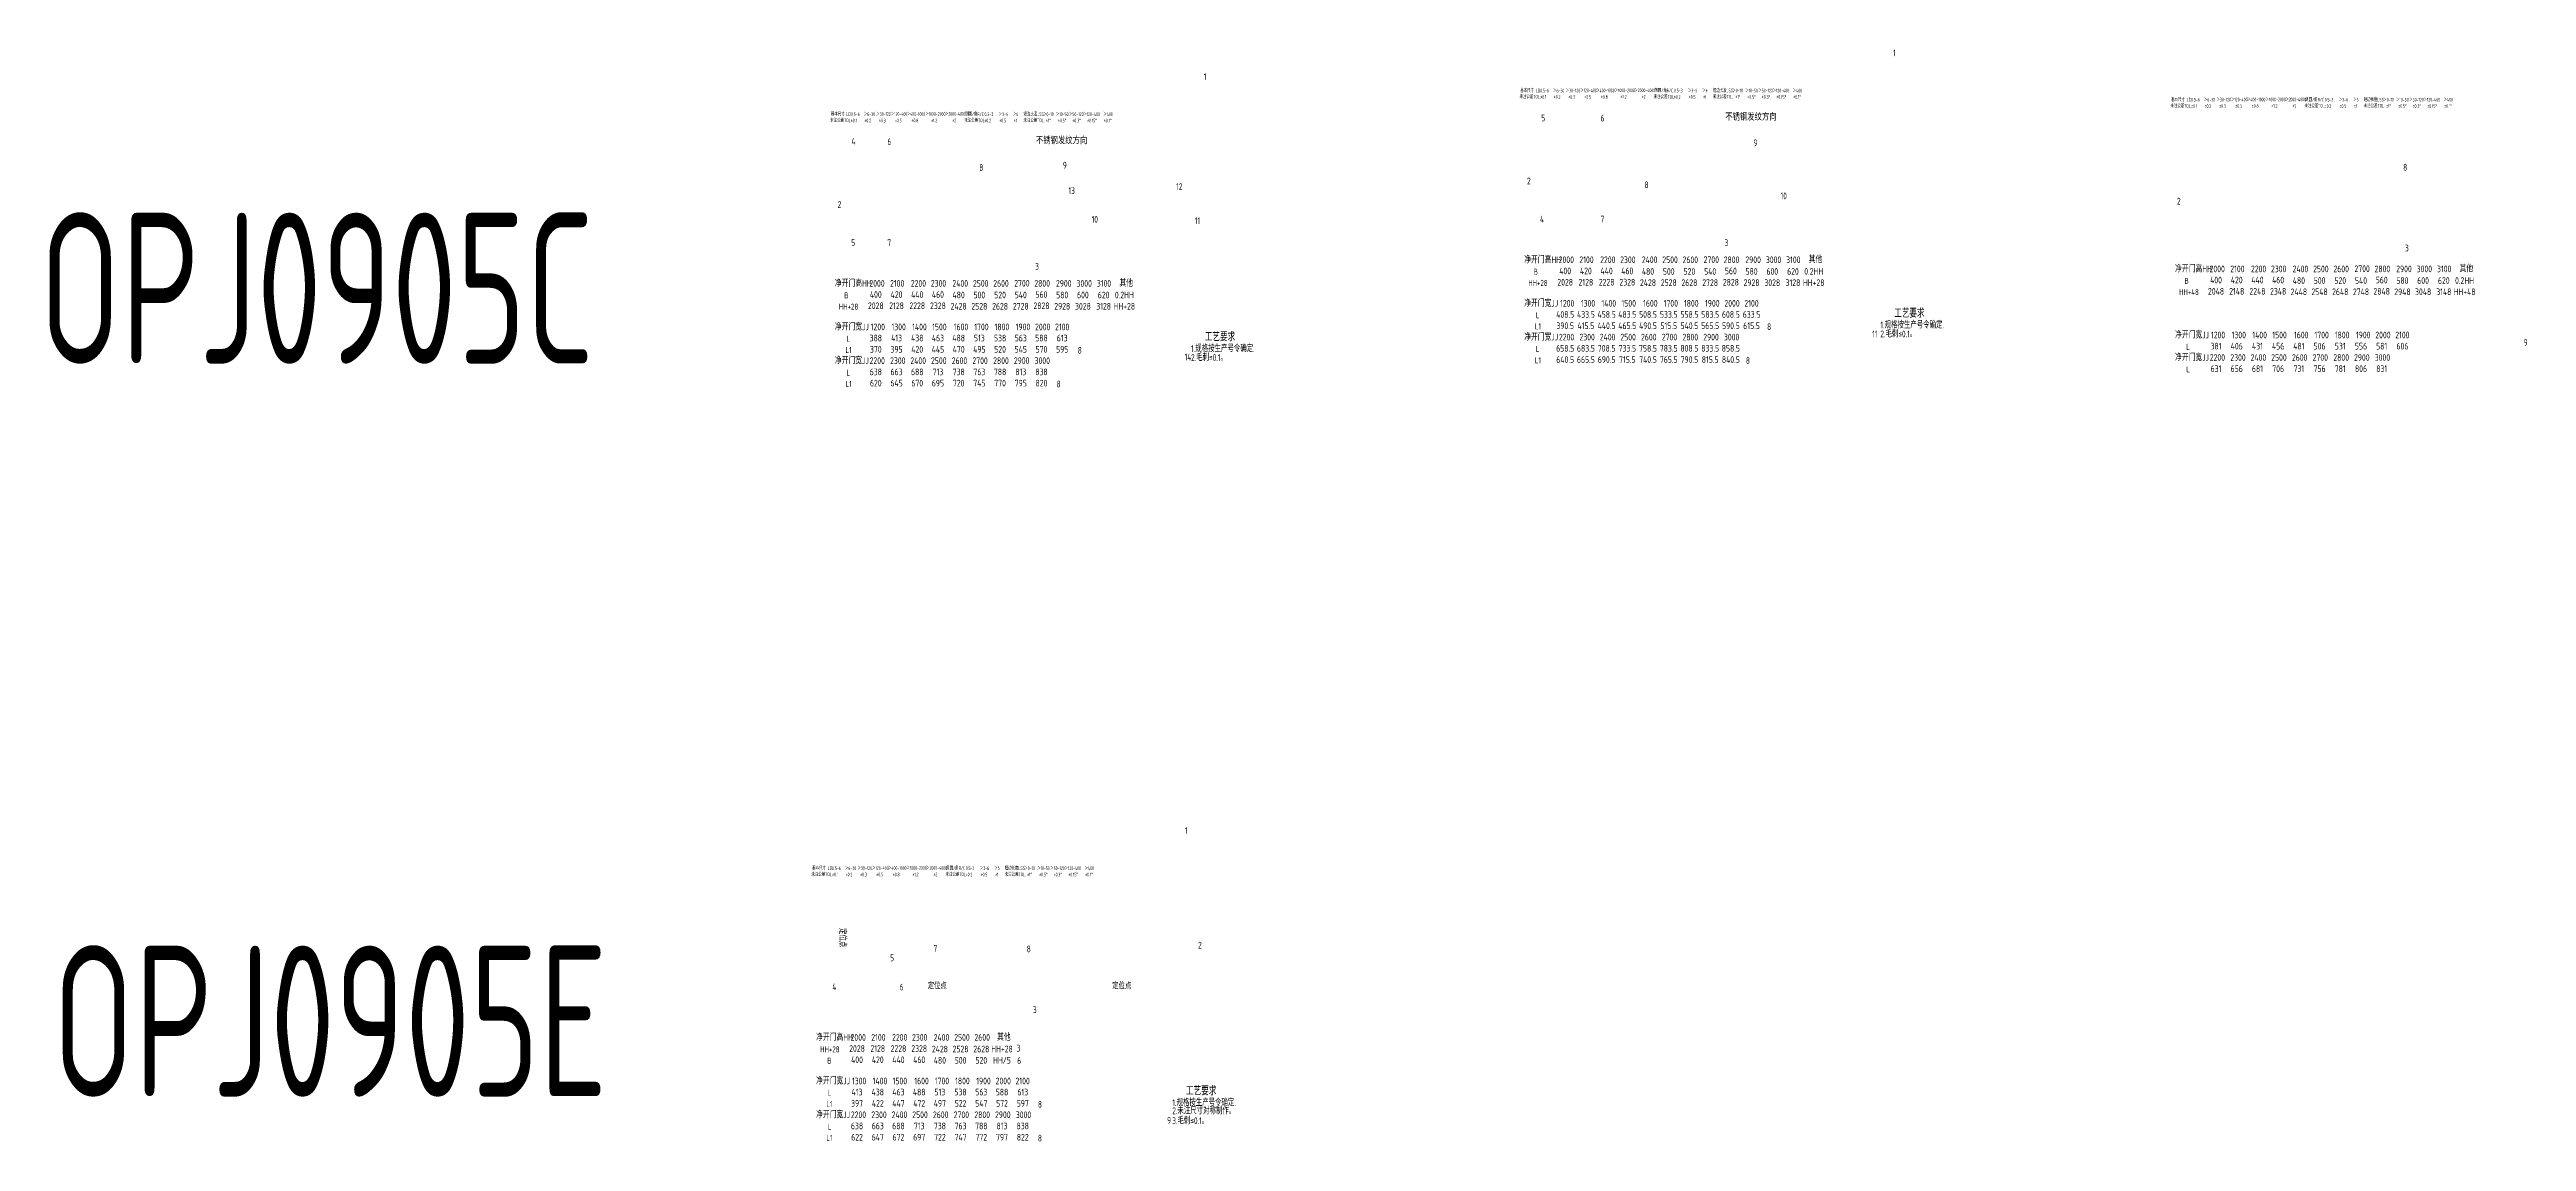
# Model space of a CAD drawing. Header units: inches. Extents: x 14216 to 120088, y -28810 to 23559.
# Drawn here: x 35697 to 40618, y -8598 to -6427 of the extents above; entities that cross this region are included whole.
import ezdxf
from ezdxf.enums import TextEntityAlignment as Align

# ---------------------------------------------------------------- set-up
doc = ezdxf.new("R2010")
doc.units = ezdxf.units.IN
doc.header["$LTSCALE"] = 0.3
doc.header["$MEASUREMENT"] = 0
for name, color, linetype in [('2', 2, 'Continuous'), ('6', 3, 'Continuous'), ('7', 4, 'Continuous')]:
    doc.layers.add(name, color=color, linetype=linetype)
doc.layers.add('粗实线', color=7, linetype='Continuous', lineweight=30)
doc.styles.add('HZ', font='isocp2.shx', dxfattribs={"width": 0.7, "bigfont": 'hztxt.shx'})

msp = doc.modelspace()

# ---------------------------------------------------------------- texts
at = {"layer": '2', "color": 4, "style": 'HZ', "width": 0.7}
for s, p in [('5', (38660.9, -6570.2)), ('6', (38778.8, -6570.6)), ('4', (37290.6, -6616.7)), ('6', (37362, -6617.5)), ('9', (39082.4, -6619.7)), ('8', (37544.5, -6668.8)), ('9', (37710.5, -6664.1)), ('2', (38632.6, -6695.5)), ('8', (38866, -6703)), ('2', (37263.1, -6742.3)), ('13', (37721.6, -6714.6)), ('12', (37935.6, -6706.7)), ('10', (39136.3, -6725.1)), ('10', (37767.7, -6771.7)), ('11', (37972.6, -6774.5)), ('4', (38658.4, -6771.4)), ('7', (38778.6, -6771.3)), ('5', (37290.2, -6817.8)), ('7', (37361.9, -6818.1)), ('3', (39024.9, -6818.2)), ('3', (37655.5, -6865.1)), ('8', (39109.6, -6985.1)), ('11', (39318.3, -6999.6)), ('8', (37740.2, -7032)), ('14', (37952.4, -7045.5)), ('8', (37698, -7099.1)), ('8', (39067.4, -7052.2)), ('8', (37661, -8530.4)), ('9', (37917.6, -8562.2)), ('8', (37660.9, -8597.6))]:
    msp.add_text(s, height=13.5, dxfattribs=at).set_placement(p)
at = {"layer": '2', "color": 6, "style": 'HZ'}
for s, height, width, p in [('不锈钢发纹方向', 13.5, 0.8, (39026.4, -6568.5)), ('不锈钢发纹方向', 13.5, 0.8, (37657, -6615.4)), ('1.规格按生产号令确定.', 13.5, 0.7, (39334.6, -6981.7)), ('2.毛刺≤0.1。', 13.5, 0.7, (39334.5, -6999.4)), ('1.规格按生产号令确定.', 13.5, 0.7, (37965.2, -7028.6)), ('2.毛刺≤0.1。', 13.5, 0.7, (37965.1, -7046.3)), ('定位点', 12.5, 0.75, (37441.9, -8294.4)), ('定位点', 12.5, 0.75, (37808.7, -8294.4)), ('1.规格按生产号令确定.', 13.5, 0.7, (37927.9, -8527.1)), ('2.未注尺寸对称制作。', 13.5, 0.7, (37927.8, -8543.3)), ('3.毛刺≤0.1。', 13.5, 0.7, (37927.8, -8563))]:
    msp.add_text(s, height=height, dxfattribs=dict(at, width=width)).set_placement(p)
at = {"layer": '2', "style": 'HZ', "width": 0.75}
for s, height, p in [('净开门高HH', 13.31, (38627, -6852)), ('2000', 13.31, (38695.5, -6852)), ('2100', 13.31, (38736.6, -6852)), ('2200', 13.31, (38777.9, -6852)), ('2300', 13.31, (38817.6, -6852)), ('2400', 13.31, (38860.6, -6852)), ('2500', 13.31, (38901.3, -6852)), ('2600', 13.31, (38941.6, -6852)), ('2700', 13.31, (38983.4, -6851.7)), ('2800', 13.31, (39023.3, -6852)), ('2900', 13.31, (39066.3, -6852)), ('3000', 13.31, (39107, -6852)), ('3100', 13.31, (39147.3, -6852)), ('其他', 13.31, (39192.2, -6851.7)), ('净开门高HH', 13.31, (37257.6, -6898.9)), ('2000', 13.31, (37326.1, -6898.9)), ('2100', 13.31, (37367.2, -6898.9)), ('2200', 13.31, (37408.4, -6898.9)), ('2300', 13.31, (37448.1, -6898.9)), ('2400', 13.31, (37491.1, -6898.9)), ('2500', 13.31, (37531.9, -6898.9)), ('2600', 13.31, (37572.2, -6898.9)), ('2700', 13.31, (37613.9, -6898.6)), ('2800', 13.31, (37653.8, -6898.9)), ('2900', 13.31, (37696.8, -6898.9)), ('3000', 13.31, (37737.6, -6898.9)), ('3100', 13.31, (37777.9, -6898.9)), ('其他', 13.31, (37822.8, -6898.6)), ('HH+28', 11.98, (38635.1, -6897.5)), ('B', 12, (38645.7, -6875.1)), ('净开门高HH', 13.31, (39920, -6870.1)), ('B', 12, (39938.6, -6893.3)), ('2000', 13.31, (39988.5, -6870.1)), ('2100', 13.31, (40029.6, -6870.1)), ('2200', 13.31, (40070.8, -6870.1)), ('2300', 13.31, (40110.5, -6870.1)), ('2400', 13.31, (40153.5, -6870.1)), ('2500', 13.31, (40194.2, -6870.1)), ('2600', 13.31, (40234.6, -6870.1)), ('2700', 13.31, (40276.3, -6869.8)), ('2800', 13.31, (40316.2, -6870.1)), ('2900', 13.31, (40359.2, -6870.1)), ('3000', 13.31, (40399.9, -6870.1)), ('3100', 13.31, (40440.3, -6870.1)), ('其他', 13.31, (40485.1, -6869.8)), ('HH+28', 11.98, (37265.6, -6944.4)), ('B', 12, (37276.2, -6922)), ('净开门宽JJ', 13.31, (38627, -6938.5)), ('1200', 13.31, (38698.3, -6938.5)), ('1300', 13.31, (38739.4, -6938.5)), ('1400', 13.31, (38780.5, -6938.5)), ('1500', 13.31, (38820.2, -6938.5)), ('1600', 13.31, (38863.2, -6938.5)), ('1700', 13.31, (38904, -6938.5)), ('1800', 13.31, (38944.3, -6938.5)), ('1900', 13.31, (38986.2, -6938.5)), ('2000', 13.31, (39024.7, -6938.5)), ('2100', 13.31, (39064.4, -6938.5)), ('HH+48', 11.98, (39928, -6915.6)), ('净开门宽JJ', 13.31, (37257.6, -6985.4)), ('1200', 13.31, (37328.8, -6985.4)), ('1300', 13.31, (37370, -6985.4)), ('1400', 13.31, (37411.1, -6985.4)), ('1500', 13.31, (37450.8, -6985.4)), ('1600', 13.31, (37493.8, -6985.4)), ('1700', 13.31, (37534.5, -6985.4)), ('1800', 13.31, (37574.9, -6985.4)), ('1900', 13.31, (37616.8, -6985.4)), ('2000', 13.31, (37655.3, -6985.4)), ('2100', 13.31, (37695, -6985.4)), ('L1', 11.98, (38648.1, -6983.8)), ('L', 12, (38650.2, -6961.4)), ('净开门宽JJ', 13.31, (39920, -7001.5)), ('L1', 11.98, (37278.7, -7030.7)), ('L', 12, (37280.8, -7008.3)), ('净开门宽JJ', 13.31, (38627, -7005.7)), ('L', 12, (38650.2, -7028.6)), ('2200', 13.31, (38696, -7005.7)), ('2300', 13.31, (38736.7, -7005.7)), ('2400', 13.31, (38777.1, -7005.7)), ('2500', 13.31, (38818, -7005.7)), ('2600', 13.31, (38859.1, -7005.7)), ('2700', 13.31, (38900.3, -7005.7)), ('2800', 13.31, (38941.4, -7005.7)), ('2900', 13.31, (38982.6, -7005.7)), ('3000', 13.31, (39023.7, -7005.7)), ('净开门宽JJ', 13.31, (39920, -7046.2)), ('L', 12, (39942.2, -7024.3)), ('2200', 13.31, (39988.9, -7046.2)), ('1200', 13.31, (39991.2, -7001.5)), ('2300', 13.31, (40029.7, -7046.2)), ('1300', 13.31, (40032.3, -7001.5)), ('2400', 13.31, (40070, -7046.2)), ('1400', 13.31, (40073.5, -7001.5)), ('2500', 13.31, (40110.9, -7046.2)), ('1500', 13.31, (40113.1, -7001.5)), ('2600', 13.31, (40152.1, -7046.2)), ('1600', 13.31, (40156.2, -7001.5)), ('2700', 13.31, (40193.2, -7046.2)), ('1700', 13.31, (40196.9, -7001.5)), ('2800', 13.31, (40234.4, -7046.2)), ('1800', 13.31, (40237.2, -7001.5)), ('2900', 13.31, (40275.5, -7046.2)), ('1900', 13.31, (40279.2, -7001.5)), ('3000', 13.31, (40316.6, -7046.2)), ('2000', 13.31, (40317.7, -7001.5)), ('2100', 13.31, (40357.3, -7001.5)), ('净开门宽JJ', 13.31, (37257.6, -7052.5)), ('L', 12, (37280.8, -7075.5)), ('2200', 13.31, (37326.6, -7052.5)), ('2300', 13.31, (37367.3, -7052.5)), ('2400', 13.31, (37407.6, -7052.5)), ('2500', 13.31, (37448.6, -7052.5)), ('2600', 13.31, (37489.7, -7052.5)), ('2700', 13.31, (37530.8, -7052.5)), ('2800', 13.31, (37572, -7052.5)), ('2900', 13.31, (37613.1, -7052.5)), ('3000', 13.31, (37654.3, -7052.5)), ('L1', 11.98, (38648.1, -7051)), ('L', 12, (39942.2, -7069.1)), ('L1', 11.98, (37278.7, -7097.9)), ('净开门高HH', 13.31, (37220.3, -8397.3)), ('HH+28', 11.98, (37228.4, -8420.5)), ('2000', 13.31, (37288.8, -8397.3)), ('2100', 13.31, (37329.9, -8397.3)), ('2200', 13.31, (37371.2, -8397.3)), ('2300', 13.31, (37410.8, -8397.3)), ('2400', 13.31, (37453.8, -8397.3)), ('2500', 13.31, (37494.6, -8397.3)), ('2600', 13.31, (37534.9, -8397.3)), ('其他', 13.31, (37579.8, -8397.1)), ('B', 12, (37242.5, -8442.9)), ('净开门宽JJ', 13.31, (37220.3, -8483.9)), ('L', 12, (37243.3, -8506.8)), ('1300', 13.31, (37291.5, -8483.9)), ('1400', 13.31, (37332.7, -8483.9)), ('1500', 13.31, (37372.3, -8483.9)), ('1600', 13.31, (37415.4, -8483.9)), ('1700', 13.31, (37456.1, -8483.9)), ('1800', 13.31, (37496.4, -8483.9)), ('1900', 13.31, (37538.4, -8483.9)), ('2000', 13.31, (37576.9, -8483.9)), ('2100', 13.31, (37616.5, -8483.9)), ('净开门宽JJ', 13.31, (37220.3, -8551.1)), ('L1', 11.98, (37240.7, -8529.2)), ('2200', 13.31, (37289.3, -8551.1)), ('2300', 13.31, (37330, -8551.1)), ('2400', 13.31, (37370.4, -8551.1)), ('2500', 13.31, (37411.3, -8551.1)), ('2600', 13.31, (37452.4, -8551.1)), ('2700', 13.31, (37493.6, -8551.1)), ('2800', 13.31, (37534.7, -8551.1)), ('2900', 13.31, (37575.8, -8551.1)), ('3000', 13.31, (37617, -8551.1)), ('L1', 11.98, (37240.7, -8596.3)), ('L', 12, (37243.3, -8573.9))]:
    msp.add_text(s, height=height, dxfattribs=at).set_placement(p)
for s, p in [('2028', (38708.4, -6889.9)), ('400', (38708.4, -6867.5)), ('2128', (38749.5, -6889.9)), ('420', (38749.5, -6867.5)), ('2228', (38790.7, -6889.9)), ('440', (38790.7, -6867.5)), ('2328', (38831.8, -6889.9)), ('460', (38831.8, -6867.5)), ('2428', (38872.9, -6890.8)), ('480', (38872.9, -6868.5)), ('2528', (38914.1, -6890.8)), ('500', (38914.1, -6868.5)), ('2628', (38955.2, -6890.8)), ('520', (38955.2, -6868.5)), ('2728', (38996.4, -6890.8)), ('540', (38996.4, -6868.5)), ('2828', (39037.5, -6889.9)), ('560', (39037.5, -6867.5)), ('2928', (39078.6, -6890.8)), ('580', (39078.6, -6868.5)), ('3028', (39119.8, -6890.8)), ('600', (39119.8, -6868.5)), ('3128', (39160.9, -6890.8)), ('620', (39160.9, -6868.5)), ('HH+28', (39202.1, -6890.8)), ('0.2HH', (39202.1, -6868.5)), ('400', (40001.3, -6885.6)), ('420', (40042.4, -6885.6)), ('440', (40083.6, -6885.6)), ('460', (40124.7, -6885.6)), ('480', (40165.9, -6886.6)), ('500', (40207, -6886.6)), ('520', (40248.1, -6886.6)), ('540', (40289.3, -6886.6)), ('560', (40330.4, -6885.6)), ('580', (40371.6, -6886.6)), ('600', (40412.7, -6886.6)), ('620', (40453.8, -6886.6)), ('0.2HH', (40495, -6886.6)), ('2028', (37338.9, -6936.7)), ('400', (37338.9, -6914.4)), ('2128', (37380.1, -6936.7)), ('420', (37380.1, -6914.4)), ('2228', (37421.2, -6936.7)), ('440', (37421.2, -6914.4)), ('2328', (37462.3, -6936.7)), ('460', (37462.3, -6914.4)), ('2428', (37503.5, -6937.7)), ('480', (37503.5, -6915.3)), ('2528', (37544.6, -6937.7)), ('500', (37544.6, -6915.3)), ('2628', (37585.8, -6937.7)), ('520', (37585.8, -6915.3)), ('2728', (37626.9, -6937.7)), ('540', (37626.9, -6915.3)), ('2828', (37668, -6936.7)), ('560', (37668, -6914.4)), ('2928', (37709.2, -6937.7)), ('580', (37709.2, -6915.3)), ('3028', (37750.3, -6937.7)), ('600', (37750.3, -6915.3)), ('3128', (37791.5, -6937.7)), ('620', (37791.5, -6915.3)), ('HH+28', (37832.6, -6937.7)), ('0.2HH', (37832.6, -6915.3)), ('2048', (40001.3, -6908)), ('2148', (40042.4, -6908)), ('2248', (40083.6, -6908)), ('2348', (40124.7, -6908)), ('2448', (40165.9, -6909)), ('2548', (40207, -6909)), ('2648', (40248.1, -6909)), ('2748', (40289.3, -6909)), ('2848', (40330.4, -6908)), ('2948', (40371.6, -6909)), ('3048', (40412.7, -6909)), ('3148', (40453.8, -6909)), ('HH+48', (40495, -6909)), ('408.5', (38708.4, -6954)), ('390.5', (38708.4, -6976.4)), ('433.5', (38749.5, -6954)), ('415.5', (38749.5, -6976.4)), ('458.5', (38790.7, -6954)), ('440.5', (38790.7, -6976.4)), ('483.5', (38831.8, -6954)), ('465.5', (38831.8, -6976.4)), ('490.5', (38872.9, -6976.4)), ('508.5', (38872.9, -6954)), ('533.5', (38914.1, -6954)), ('515.5', (38914.1, -6976.4)), ('558.5', (38955.2, -6954)), ('540.5', (38955.2, -6976.4)), ('583.5', (38996.4, -6954)), ('565.5', (38996.4, -6976.4)), ('608.5', (39037.5, -6954)), ('590.5', (39037.5, -6976.4)), ('633.5', (39078.6, -6954)), ('615.5', (39078.6, -6976.4)), ('388', (37338.9, -7000.9)), ('370', (37338.9, -7023.3)), ('395', (37380.1, -7023.3)), ('413', (37380.1, -7000.9)), ('438', (37421.2, -7000.9)), ('420', (37421.2, -7023.3)), ('445', (37462.3, -7023.3)), ('463', (37462.3, -7000.9)), ('488', (37503.5, -7000.9)), ('470', (37503.5, -7023.3)), ('495', (37544.6, -7023.3)), ('513', (37544.6, -7000.9)), ('538', (37585.8, -7000.9)), ('520', (37585.8, -7023.3)), ('545', (37626.9, -7023.3)), ('563', (37626.9, -7000.9)), ('588', (37668, -7000.9)), ('570', (37668, -7023.3)), ('595', (37709.2, -7023.3)), ('613', (37709.2, -7000.9)), ('658.5', (38708.4, -7021.2)), ('683.5', (38749.5, -7021.2)), ('708.5', (38790.7, -7021.2)), ('733.5', (38831.8, -7021.2)), ('758.5', (38872.9, -7021.2)), ('783.5', (38914.1, -7021.2)), ('808.5', (38955.2, -7021.2)), ('833.5', (38996.4, -7021.2)), ('858.5', (39037.5, -7021.2)), ('381', (40001.3, -7017)), ('406', (40042.4, -7017)), ('431', (40083.6, -7017)), ('456', (40124.7, -7017)), ('481', (40165.9, -7017)), ('506', (40207, -7017)), ('531', (40248.1, -7017)), ('556', (40289.3, -7017)), ('581', (40330.4, -7017)), ('606', (40371.6, -7017)), ('638', (37338.9, -7068.1)), ('620', (37338.9, -7090.5)), ('645', (37380.1, -7090.5)), ('663', (37380.1, -7068.1)), ('688', (37421.2, -7068.1)), ('670', (37421.2, -7090.5)), ('695', (37462.3, -7090.5)), ('713', (37462.3, -7068.1)), ('738', (37503.5, -7068.1)), ('720', (37503.5, -7090.5)), ('745', (37544.6, -7090.5)), ('763', (37544.6, -7068.1)), ('788', (37585.8, -7068.1)), ('770', (37585.8, -7090.5)), ('795', (37626.9, -7090.5)), ('813', (37626.9, -7068.1)), ('838', (37668, -7068.1)), ('820', (37668, -7090.5)), ('640.5', (38708.4, -7043.6)), ('665.5', (38749.5, -7043.6)), ('690.5', (38790.7, -7043.6)), ('715.5', (38831.8, -7043.6)), ('740.5', (38872.9, -7043.6)), ('765.5', (38914.1, -7043.6)), ('790.5', (38955.2, -7043.6)), ('815.5', (38996.4, -7043.6)), ('840.5', (39037.5, -7043.6)), ('631', (40001.3, -7061.7)), ('656', (40042.4, -7061.7)), ('681', (40083.6, -7061.7)), ('706', (40124.7, -7061.7)), ('731', (40165.9, -7061.7)), ('756', (40207, -7061.7)), ('781', (40248.1, -7061.7)), ('806', (40289.3, -7061.7)), ('831', (40330.4, -7061.7)), ('2028', (37301.6, -8412.8)), ('2128', (37342.8, -8412.8)), ('2228', (37383.9, -8412.8)), ('2328', (37425.1, -8412.8)), ('2428', (37466.2, -8413.8)), ('2528', (37507.3, -8413.8)), ('2628', (37548.5, -8413.8)), ('HH+28', (37589.6, -8413.8)), ('400', (37301.6, -8435.2)), ('420', (37342.8, -8435.2)), ('440', (37383.9, -8435.2)), ('460', (37425.1, -8435.2)), ('480', (37466.2, -8436.2)), ('500', (37507.3, -8436.2)), ('520', (37548.5, -8436.2)), ('HH/5', (37589.6, -8436.2)), ('413', (37301.6, -8499.4)), ('438', (37342.8, -8499.4)), ('463', (37383.9, -8499.4)), ('488', (37425.1, -8499.4)), ('513', (37466.2, -8499.4)), ('538', (37507.3, -8499.4)), ('563', (37548.5, -8499.4)), ('588', (37589.6, -8499.4)), ('613', (37630.8, -8499.4)), ('397', (37301.6, -8521.8)), ('638', (37301.6, -8566.6)), ('422', (37342.8, -8521.8)), ('663', (37342.8, -8566.6)), ('447', (37383.9, -8521.8)), ('688', (37383.9, -8566.6)), ('472', (37425.1, -8521.8)), ('713', (37425.1, -8566.6)), ('497', (37466.2, -8521.8)), ('738', (37466.2, -8566.6)), ('763', (37507.3, -8566.6)), ('522', (37507.3, -8521.8)), ('788', (37548.5, -8566.6)), ('547', (37548.5, -8521.8)), ('572', (37589.6, -8521.8)), ('813', (37589.6, -8566.6)), ('838', (37630.8, -8566.6)), ('597', (37630.8, -8521.8)), ('622', (37301.6, -8589)), ('647', (37342.8, -8589)), ('672', (37383.9, -8589)), ('697', (37425.1, -8589)), ('722', (37466.2, -8589)), ('747', (37507.3, -8589)), ('772', (37548.5, -8589)), ('797', (37589.6, -8589)), ('822', (37630.8, -8589))]:
    msp.add_text(s, height=13.31, dxfattribs=at).set_placement(p, align=Align.MIDDLE_CENTER)
at = {"layer": '2', "color": 6, "style": 'HZ', "width": 0.75}
msp.add_text('定位点', height=12.5, rotation=270, dxfattribs=at).set_placement((37266.4, -8173.5))
at = {"layer": '2', "color": 6, "char_height": 300, "attachment_point": 5, "style": 'HZ'}
for s, insert in [('\\A1;OPJ0905C', (36228.3, -6901.8)), ('\\A1;OPJ0905E', (36254.6, -8358.4))]:
    msp.add_mtext(s, dxfattribs=dict(at, insert=insert))
at = {"layer": '6', "color": 2, "style": 'HZ', "width": 0.7}
for s, p in [('未注公差TOL.', (38617.8, -6525)), ('基本尺寸 LD.', (38619.2, -6512.5)), ('0.5-6', (38658.8, -6512.7)), ('%%P0.1', (38658.8, -6525.3)), ('＞6-30', (38684.3, -6512.7)), ('%%P0.2', (38685.8, -6525.3)), ('＞30-120', (38709.3, -6512.5)), ('%%P0.3', (38714.6, -6525.3)), ('＞120-400', (38738, -6512.4)), ('%%P0.5', (38746.5, -6525.2)), ('＞400-1000', (38769.8, -6512.4)), ('%%P0.8', (38779.4, -6525.2)), ('＞1000-2000', (38806.5, -6512.3)), ('%%P1.2', (38818.3, -6525.1)), ('＞2000-4000', (38845.6, -6512.2)), ('%%P2', (38860.3, -6525)), ('未注公差TOL.', (38884.2, -6525)), ('倒圆/角R/C', (38885.6, -6512.5)), ('0.5-3', (38924.3, -6512.7)), ('%%P0.2', (38924.3, -6525.3)), ('＞3-6', (38952.2, -6512.7)), ('%%P0.5', (38953.9, -6525.3)), ('＞6', (38980.7, -6512.5)), ('%%P1', (38982.5, -6525.3)), ('短边长度LSS.', (39001.7, -6512.5)), ('未注公差TOL.', (39001.8, -6525)), ('＞0-10', (39040.5, -6512.7)), ('%%P1%%D', (39046.3, -6525.3)), ('＞10-50', (39066, -6512.7)), ('%%P0.5%%D', (39070.3, -6525.3)), ('＞50-120', (39092, -6512.7)), ('%%P0.3%%D', (39099, -6525.3)), ('＞120-400', (39120.4, -6512.7)), ('%%P0.15%%D', (39128, -6525.3)), ('＞400', (39160.3, -6512.7)), ('%%P0.1%%D', (39161.5, -6525.3)), ('未注公差TOL.', (39910.8, -6543.1)), ('基本尺寸 LD.', (39912.2, -6530.7)), ('0.5-6', (39951.7, -6530.8)), ('%%P0.1', (39951.7, -6543.4)), ('＞6-30', (39977.2, -6530.8)), ('%%P0.2', (39978.7, -6543.4)), ('＞30-120', (40002.2, -6530.6)), ('%%P0.3', (40007.5, -6543.4)), ('＞120-400', (40030.9, -6530.5)), ('%%P0.5', (40039.5, -6543.3)), ('＞400-1000', (40062.7, -6530.5)), ('%%P0.8', (40072.4, -6543.3)), ('＞1000-2000', (40099.4, -6530.4)), ('%%P1.2', (40111.2, -6543.2)), ('＞2000-4000', (40138.5, -6530.3)), ('%%P2', (40153.3, -6543.2)), ('未注公差TOL.', (40177.1, -6543.1)), ('倒圆/角R/C', (40178.6, -6530.7)), ('0.5-3', (40217.2, -6530.8)), ('%%P0.2', (40217.2, -6543.4)), ('＞3-6', (40245.2, -6530.8)), ('%%P0.5', (40246.8, -6543.4)), ('＞6', (40273.7, -6530.6)), ('%%P1', (40275.4, -6543.4)), ('短边长度LSS.', (40294.7, -6530.7)), ('未注公差TOL.', (40294.7, -6543.1)), ('＞0-10', (40333.5, -6530.8)), ('%%P1%%D', (40339.2, -6543.4)), ('＞10-50', (40358.9, -6530.8)), ('%%P0.5%%D', (40363.2, -6543.4)), ('＞50-120', (40385, -6530.8)), ('%%P0.3%%D', (40391.9, -6543.4)), ('＞120-400', (40413.4, -6530.8)), ('%%P0.15%%D', (40421, -6543.4)), ('＞400', (40453.3, -6530.8)), ('%%P0.1%%D', (40454.4, -6543.4)), ('未注公差TOL.', (37248.4, -6571.9)), ('基本尺寸 LD.', (37249.8, -6559.4)), ('0.5-6', (37289.4, -6559.6)), ('%%P0.1', (37289.4, -6572.2)), ('＞6-30', (37314.8, -6559.6)), ('%%P0.2', (37316.4, -6572.2)), ('＞30-120', (37339.8, -6559.3)), ('%%P0.3', (37345.2, -6572.2)), ('＞120-400', (37368.5, -6559.3)), ('%%P0.5', (37377.1, -6572.1)), ('＞400-1000', (37400.3, -6559.3)), ('%%P0.8', (37410, -6572.1)), ('＞1000-2000', (37437, -6559.2)), ('%%P1.2', (37448.9, -6572)), ('＞2000-4000', (37476.1, -6559.1)), ('%%P2', (37490.9, -6571.9)), ('未注公差TOL.', (37514.8, -6571.9)), ('倒圆/角R/C', (37516.2, -6559.4)), ('0.5-3', (37554.8, -6559.6)), ('%%P0.2', (37554.8, -6572.2)), ('＞3-6', (37582.8, -6559.6)), ('%%P0.5', (37584.5, -6572.2)), ('＞6', (37611.3, -6559.3)), ('%%P1', (37613, -6572.2)), ('短边长度LSS.', (37632.3, -6559.4)), ('未注公差TOL.', (37632.3, -6571.9)), ('＞0-10', (37671.1, -6559.6)), ('%%P1%%D', (37676.9, -6572.2)), ('＞10-50', (37696.6, -6559.6)), ('%%P0.5%%D', (37700.8, -6572.2)), ('＞50-120', (37722.6, -6559.6)), ('%%P0.3%%D', (37729.6, -6572.2)), ('＞120-400', (37751, -6559.6)), ('%%P0.15%%D', (37758.6, -6572.2)), ('＞400', (37790.9, -6559.6)), ('%%P0.1%%D', (37792.1, -6572.2)), ('未注公差TOL.', (37211.1, -8070.3)), ('基本尺寸 LD.', (37212.5, -8057.9)), ('0.5-6', (37252.1, -8058)), ('%%P0.1', (37252.1, -8070.6)), ('＞6-30', (37277.5, -8058)), ('%%P0.2', (37279.1, -8070.6)), ('＞30-120', (37302.5, -8057.8)), ('%%P0.3', (37307.9, -8070.6)), ('＞120-400', (37331.3, -8057.7)), ('%%P0.5', (37339.8, -8070.5)), ('＞400-1000', (37363.1, -8057.7)), ('%%P0.8', (37372.7, -8070.5)), ('＞1000-2000', (37399.8, -8057.6)), ('%%P1.2', (37411.6, -8070.5)), ('＞2000-4000', (37438.8, -8057.5)), ('%%P2', (37453.6, -8070.4)), ('未注公差TOL.', (37477.5, -8070.3)), ('倒圆/角R/C', (37478.9, -8057.9)), ('0.5-3', (37517.5, -8058)), ('%%P0.2', (37517.5, -8070.6)), ('＞3-6', (37545.5, -8058)), ('%%P0.5', (37547.2, -8070.6)), ('＞6', (37574, -8057.8)), ('%%P1', (37575.8, -8070.6)), ('短边长度LSS.', (37595, -8057.9)), ('未注公差TOL.', (37595, -8070.3)), ('＞0-10', (37633.8, -8058)), ('%%P1%%D', (37639.6, -8070.6)), ('＞10-50', (37659.3, -8058)), ('%%P0.5%%D', (37663.5, -8070.6)), ('＞50-120', (37685.3, -8058)), ('%%P0.3%%D', (37692.3, -8070.6)), ('＞120-400', (37713.7, -8058)), ('%%P0.15%%D', (37721.3, -8070.6)), ('＞400', (37753.6, -8058)), ('%%P0.1%%D', (37754.8, -8070.6))]:
    msp.add_text(s, height=7.2, dxfattribs=at).set_placement(p)
at = {"layer": '7', "style": 'HZ', "width": 0.7}
for s, p in [('1', (39359.9, -6441)), ('1', (37990.4, -6487.9)), ('8', (40373.1, -6668.2)), ('2', (39923.8, -6735.6)), ('3', (40376.8, -6828.7)), ('9', (40612.6, -7016.4)), ('1', (37953.2, -7986.3)), ('7', (37453.5, -8220.4)), ('8', (37638.8, -8221.7)), ('2', (37979.1, -8214.2)), ('5', (37367.5, -8239.3)), ('4', (37252.6, -8296.6)), ('6', (37386.5, -8297.4)), ('3', (37651.1, -8342.5)), ('3', (37618.7, -8418.9)), ('6', (37619.9, -8443.4))]:
    msp.add_text(s, height=13.5, dxfattribs=at).set_placement(p)
at = {"layer": '粗实线', "color": 3, "linetype": 'Continuous', "lineweight": -3, "style": 'HZ', "width": 0.7}
for p in [(39361.9, -6960.2), (37992.4, -7007), (37955.1, -8505.5)]:
    msp.add_text('工艺要求', height=16, dxfattribs=at).set_placement(p)

doc.saveas('drawing.dxf')
